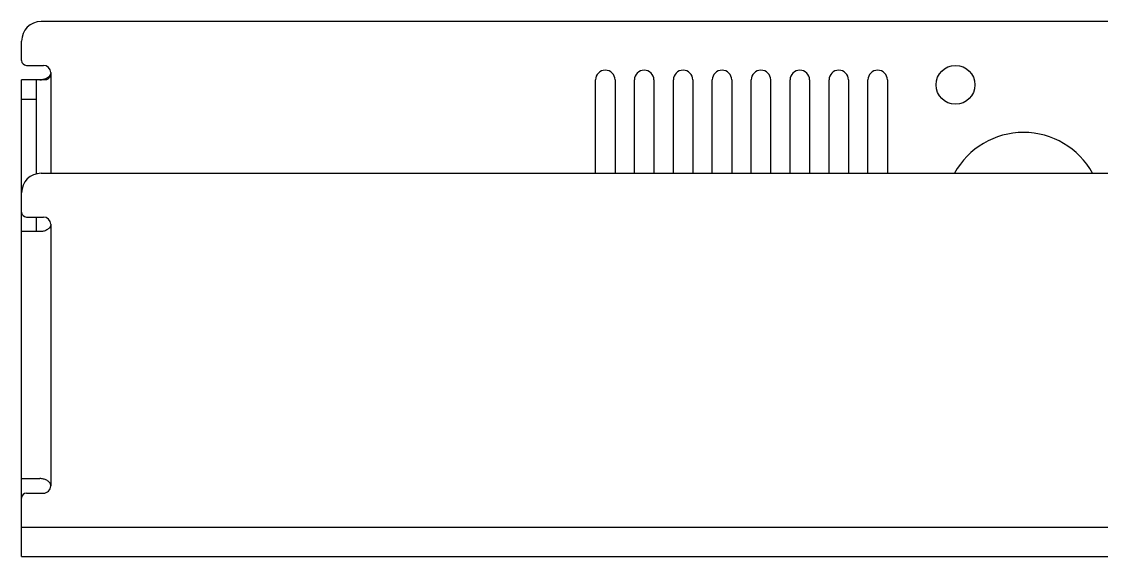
# Model space of a CAD drawing. Header units: inches. Extents: x 0 to 16.5, y 0 to 23.4.
# Drawn here: x 5.108 to 9.478, y 12.169 to 14.334 of the extents above; entities that cross this region are included whole.
import ezdxf

# ---------------------------------------------------------------- set-up
doc = ezdxf.new("R2010")
doc.units = ezdxf.units.IN
doc.header["$LTSCALE"] = 1.524409
doc.header["$MEASUREMENT"] = 0
doc.layers.get('0').update_dxf_attribs({"linetype": 'CONTINUOUS'})
doc.layers.add('02___PRT_ALL_AXES', color=7, linetype='CONTINUOUS')

msp = doc.modelspace()

# ---------------------------------------------------------------- linework, layer by layer
at = {"color": 7, "linetype": 'CONTINUOUS'}
for p, q in [((11.7221, 14.3341), (5.1867, 14.3341)), ((5.1079, 14.1766), (5.1079, 14.2554)), ((5.1276, 14.157), (5.1965, 14.157)), ((5.226, 14.1274), (5.226, 13.72)), ((5.2042, 14.0979), (5.1079, 14.0979)), ((5.167, 14.0979), (5.167, 13.7174)), ((7.4308, 13.72), (7.4308, 14.0979)), ((7.5095, 14.0979), (7.5095, 13.72)), ((7.5882, 13.72), (7.5882, 14.0979)), ((7.667, 14.0979), (7.667, 13.72)), ((7.7457, 13.72), (7.7457, 14.0979)), ((7.8245, 14.0979), (7.8245, 13.72)), ((7.9032, 13.72), (7.9032, 14.0979)), ((7.9819, 14.0979), (7.9819, 13.72)), ((8.0607, 13.72), (8.0607, 14.0979)), ((8.1394, 14.0979), (8.1394, 13.72)), ((8.2182, 13.72), (8.2182, 14.0979)), ((8.2969, 14.0979), (8.2969, 13.72)), ((8.3756, 13.72), (8.3756, 14.0979)), ((8.4544, 14.0979), (8.4544, 13.72)), ((8.5331, 13.72), (8.5331, 14.0979)), ((8.6119, 14.0979), (8.6119, 13.72)), ((5.167, 14.0192), (5.1079, 14.0192)), ((5.167, 13.5428), (5.167, 13.4837)), ((5.1079, 12.405), (5.1079, 12.4837))]:
    msp.add_line(p, q, dxfattribs=at)
at = {"color": 3, "linetype": 'CONTINUOUS'}
for p, q in [((5.1079, 12.4837), (5.1079, 14.0979)), ((5.1867, 13.72), (11.7221, 13.72)), ((5.1276, 13.5428), (5.1965, 13.5428)), ((5.226, 13.5133), (5.226, 12.4542)), ((5.1823, 13.4837), (5.1079, 13.4837)), ((5.1079, 12.4837), (5.1823, 12.4837)), ((5.1276, 12.4247), (5.1965, 12.4247)), ((5.1079, 12.1688), (5.1079, 12.405)), ((5.1079, 12.2869), (11.8008, 12.2869)), ((5.1079, 12.1688), (11.8008, 12.1688))]:
    msp.add_line(p, q, dxfattribs=at)
at = {"color": 7, "linetype": 'CONTINUOUS'}
for centre, radius, start, end in [((5.1867, 14.2554), 0.0787, 90, 180), ((5.1276, 14.1766), 0.0197, 180, 270), ((5.1965, 14.1274), 0.0295, 0, 90), ((7.4701, 14.0979), 0.0394, 0, 180), ((7.6276, 14.0979), 0.0394, 0, 180), ((7.7851, 14.0979), 0.0394, 0, 180), ((7.9426, 14.0979), 0.0394, 0, 180), ((8.1001, 14.0979), 0.0394, 0, 180), ((8.2575, 14.0979), 0.0394, 0, 180), ((8.415, 14.0979), 0.0394, 0, 180), ((8.5725, 14.0979), 0.0394, 0, 180), ((9.163, 13.5664), 0.3189, 28.9062, 151.0938)]:
    msp.add_arc(centre, radius, start, end, dxfattribs=at)
at = {"color": 3, "linetype": 'CONTINUOUS'}
for centre, radius, start, end in [((5.1822, 14.1588), 0.0609, 270.0644, 281.6365), ((5.1867, 13.6412), 0.0787, 90, 180), ((5.1276, 13.5625), 0.0197, 180, 270), ((5.1965, 13.5133), 0.0295, 0, 90), ((5.1276, 12.405), 0.0197, 90, 180), ((5.1965, 12.4542), 0.0295, 270, 0.0001)]:
    msp.add_arc(centre, radius, start, end, dxfattribs=at)
at = {"color": 7, "linetype": 'CONTINUOUS'}
msp.add_open_spline([(5.226, 14.1274), (5.226, 14.124), (5.2251, 14.1172), (5.221, 14.1077), (5.2141, 14.1002), (5.2074, 14.0979), (5.2042, 14.0979)], degree=3, knots=[0, 0, 0, 0, 0.253735, 0.507169, 0.758558, 1, 1, 1, 1], dxfattribs=at)
at = {"color": 3, "linetype": 'CONTINUOUS'}
for points, knots in [([(5.226, 14.1274), (5.226, 14.1246), (5.2247, 14.1188), (5.2197, 14.1117), (5.2129, 14.1062), (5.2079, 14.1036), (5.2052, 14.1025)], [0, 0, 0, 0, 0.250206, 0.50079, 0.751139, 1, 1, 1, 1]), ([(5.226, 13.5133), (5.226, 13.5108), (5.2251, 13.5059), (5.2212, 13.4995), (5.216, 13.4943), (5.2078, 13.489), (5.1965, 13.4848), (5.187, 13.4837), (5.1823, 13.4837)], [0, 0, 0, 0, 0.127196, 0.254494, 0.381698, 0.508504, 0.758239, 1, 1, 1, 1]), ([(5.226, 12.4542), (5.226, 12.4567), (5.2251, 12.4616), (5.2212, 12.468), (5.216, 12.4732), (5.2078, 12.4785), (5.1965, 12.4826), (5.187, 12.4837), (5.1823, 12.4837)], [0, 0, 0, 0, 0.127196, 0.254494, 0.381698, 0.508504, 0.758239, 1, 1, 1, 1])]:
    msp.add_open_spline(points, degree=3, knots=knots, dxfattribs=at)
msp.add_open_spline([(5.2052, 14.1025), (5.2018, 14.101), (5.1982, 14.0999), (5.1945, 14.0992)], degree=3, dxfattribs=at)
at = {"layer": '02___PRT_ALL_AXES', "color": 7, "linetype": 'CONTINUOUS'}
msp.add_circle((8.8875, 14.0782), 0.0787, dxfattribs=at)

doc.saveas('drawing.dxf')
